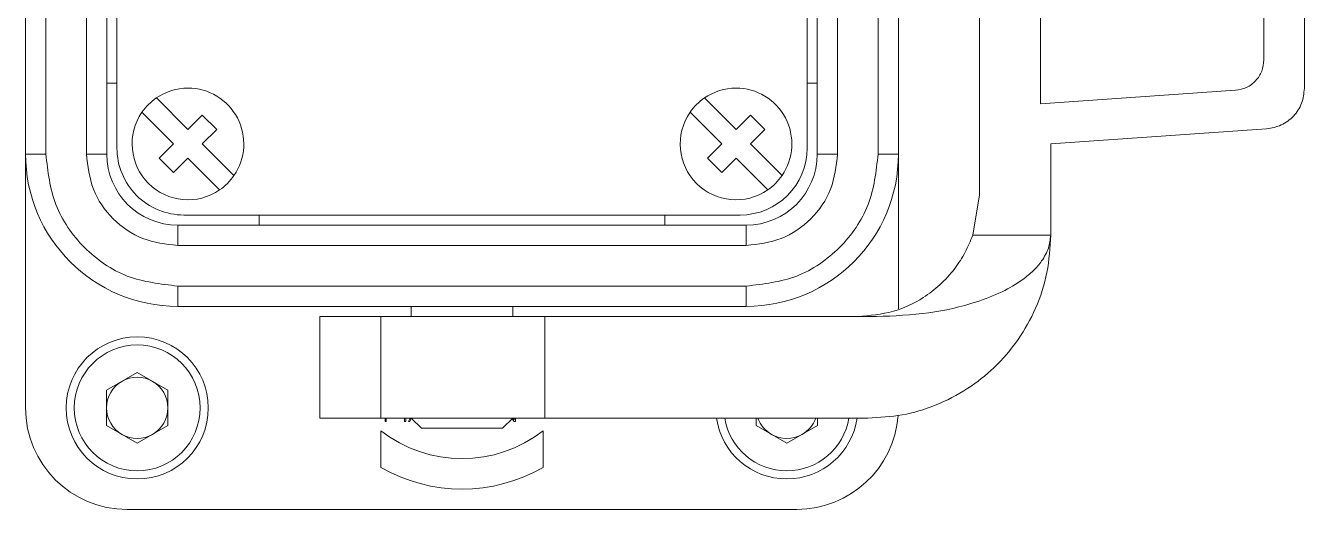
# Model space of a CAD drawing. Extents: x 4137 to 28680, y 2446 to 6814.
# Drawn here: x 10351.8 to 10414.8, y 4816.6 to 4840.4 of the extents above; entities that cross this region are included whole.
import ezdxf

# ---------------------------------------------------------------- set-up
doc = ezdxf.new("R2010")
doc.units = 0
doc.header["$LTSCALE"] = 0.5
doc.layers.get('0').update_dxf_attribs({"linetype": 'CONTINUOUS'})

msp = doc.modelspace()

# ---------------------------------------------------------------- linework, layer by layer
at = {"color": 7, "linetype": 'Continuous', "lineweight": 15}
for p, q in [((10398.829, 4832.091), (10398.829, 4881.091)), ((10398.829, 4832.091), (10398.829, 4881.091)), ((10351.829, 4834.091), (10351.829, 4879.091)), ((10351.829, 4834.091), (10351.829, 4879.091)), ((10352.829, 4834.091), (10352.829, 4879.091)), ((10352.829, 4834.091), (10352.829, 4879.091)), ((10354.829, 4879.091), (10354.829, 4834.091)), ((10354.829, 4879.091), (10354.829, 4834.091)), ((10355.829, 4879.091), (10355.829, 4834.091)), ((10355.829, 4879.091), (10355.829, 4834.091)), ((10356.33, 4878.79), (10356.33, 4834.39)), ((10356.33, 4878.79), (10356.33, 4834.39)), ((10390.33, 4834.39), (10390.33, 4878.79)), ((10390.33, 4834.39), (10390.33, 4878.79)), ((10390.829, 4834.091), (10390.829, 4879.091)), ((10390.829, 4834.091), (10390.829, 4879.091)), ((10391.829, 4834.091), (10391.829, 4879.091)), ((10391.829, 4834.091), (10391.829, 4879.091)), ((10393.829, 4879.091), (10393.829, 4834.091)), ((10393.829, 4879.091), (10393.829, 4834.091)), ((10394.829, 4879.091), (10394.829, 4834.091)), ((10394.829, 4879.091), (10394.829, 4834.091)), ((10401.829, 4836.561), (10401.829, 4876.621)), ((10401.829, 4836.561), (10401.829, 4876.621)), ((10414.829, 4837.33), (10414.829, 4875.852)), ((10414.829, 4837.33), (10414.829, 4875.852)), ((10412.829, 4874.453), (10412.829, 4838.729)), ((10412.829, 4874.453), (10412.829, 4838.729)), ((10390.33, 4834.39), (10390.33, 4841.69)), ((10390.33, 4834.39), (10390.33, 4841.69)), ((10355.829, 4837.591), (10356.33, 4837.591)), ((10355.829, 4837.591), (10356.33, 4837.591)), ((10390.829, 4837.591), (10390.33, 4837.591)), ((10390.829, 4837.591), (10390.33, 4837.591)), ((10411.434, 4837.232), (10401.829, 4836.561)), ((10411.434, 4837.232), (10401.829, 4836.561)), ((10358.271, 4836.856), (10359.829, 4835.298)), ((10358.271, 4836.856), (10359.829, 4835.298)), ((10385.271, 4836.856), (10386.829, 4835.298)), ((10385.271, 4836.856), (10386.829, 4835.298)), ((10359.122, 4834.591), (10357.564, 4836.149)), ((10359.122, 4834.591), (10357.564, 4836.149)), ((10359.829, 4835.298), (10360.536, 4836.005)), ((10359.829, 4835.298), (10360.536, 4836.005)), ((10360.536, 4836.005), (10361.243, 4835.298)), ((10360.536, 4836.005), (10361.243, 4835.298)), ((10386.122, 4834.591), (10384.564, 4836.149)), ((10386.122, 4834.591), (10384.564, 4836.149)), ((10386.829, 4835.298), (10387.536, 4836.005)), ((10386.829, 4835.298), (10387.536, 4836.005)), ((10387.536, 4836.005), (10388.243, 4835.298)), ((10387.536, 4836.005), (10388.243, 4835.298)), ((10361.243, 4835.298), (10360.536, 4834.591)), ((10361.243, 4835.298), (10360.536, 4834.591)), ((10388.243, 4835.298), (10387.536, 4834.591)), ((10388.243, 4835.298), (10387.536, 4834.591)), ((10402.329, 4834.591), (10412.969, 4835.335)), ((10402.329, 4834.591), (10412.969, 4835.335)), ((10351.829, 4834.091), (10352.829, 4834.091)), ((10351.829, 4834.091), (10351.829, 4821.591)), ((10351.829, 4834.091), (10352.829, 4834.091)), ((10351.829, 4834.091), (10351.829, 4821.591)), ((10354.829, 4834.091), (10355.829, 4834.091)), ((10354.829, 4834.091), (10355.829, 4834.091)), ((10358.415, 4833.884), (10359.122, 4834.591)), ((10358.415, 4833.884), (10359.122, 4834.591)), ((10360.536, 4834.591), (10362.095, 4833.032)), ((10360.536, 4834.591), (10362.095, 4833.032)), ((10385.415, 4833.884), (10386.122, 4834.591)), ((10385.415, 4833.884), (10386.122, 4834.591)), ((10387.536, 4834.591), (10389.095, 4833.032)), ((10387.536, 4834.591), (10389.095, 4833.032)), ((10390.33, 4834.39), (10390.33, 4834.39)), ((10390.33, 4834.39), (10390.33, 4834.39)), ((10391.829, 4834.091), (10390.829, 4834.091)), ((10391.829, 4834.091), (10390.829, 4834.091)), ((10393.829, 4834.091), (10394.829, 4834.091)), ((10393.829, 4834.091), (10394.829, 4834.091)), ((10394.829, 4826.467), (10394.829, 4834.091)), ((10394.829, 4826.467), (10394.829, 4834.091)), ((10402.329, 4830.091), (10402.329, 4834.591)), ((10402.329, 4830.091), (10402.329, 4834.591)), ((10359.122, 4833.176), (10358.415, 4833.884)), ((10359.122, 4833.176), (10358.415, 4833.884)), ((10359.829, 4833.884), (10359.122, 4833.176)), ((10359.829, 4833.884), (10359.122, 4833.176)), ((10361.388, 4832.325), (10359.829, 4833.884)), ((10361.388, 4832.325), (10359.829, 4833.884)), ((10386.122, 4833.176), (10385.415, 4833.884)), ((10386.122, 4833.176), (10385.415, 4833.884)), ((10386.829, 4833.884), (10386.122, 4833.176)), ((10386.829, 4833.884), (10386.122, 4833.176)), ((10388.388, 4832.325), (10386.829, 4833.884)), ((10388.388, 4832.325), (10386.829, 4833.884)), ((10357.296, 4832.057), (10357.297, 4832.056)), ((10357.296, 4832.057), (10357.297, 4832.056)), ((10398.486, 4830.091), (10398.829, 4832.091)), ((10398.486, 4830.091), (10398.829, 4832.091)), ((10359.63, 4831.09), (10387.03, 4831.09)), ((10359.63, 4831.09), (10387.03, 4831.09)), ((10359.63, 4831.09), (10387.03, 4831.09)), ((10359.63, 4831.09), (10387.03, 4831.09)), ((10363.329, 4830.591), (10363.329, 4831.09)), ((10363.329, 4830.591), (10363.329, 4831.09)), ((10383.329, 4831.09), (10383.329, 4830.591)), ((10383.329, 4831.09), (10383.329, 4830.591)), ((10387.03, 4831.09), (10387.03, 4831.09)), ((10387.03, 4831.09), (10387.03, 4831.09)), ((10359.329, 4830.591), (10359.329, 4829.591)), ((10359.329, 4830.591), (10387.329, 4830.591)), ((10359.329, 4830.591), (10359.329, 4829.591)), ((10359.329, 4830.591), (10387.329, 4830.591)), ((10387.329, 4829.591), (10387.329, 4830.591)), ((10387.329, 4829.591), (10387.329, 4830.591)), ((10359.329, 4829.591), (10387.329, 4829.591)), ((10359.329, 4829.591), (10387.329, 4829.591)), ((10402.329, 4830.091), (10398.488, 4830.091)), ((10402.329, 4830.091), (10398.488, 4830.091)), ((10387.329, 4827.591), (10359.329, 4827.591)), ((10359.329, 4826.591), (10359.329, 4827.591)), ((10387.329, 4827.591), (10359.329, 4827.591)), ((10359.329, 4826.591), (10359.329, 4827.591)), ((10387.329, 4827.591), (10387.329, 4826.591)), ((10387.329, 4827.591), (10387.329, 4826.591)), ((10387.329, 4826.591), (10359.329, 4826.591)), ((10387.329, 4826.591), (10359.329, 4826.591)), ((10370.829, 4826.591), (10370.829, 4826.091)), ((10370.829, 4826.591), (10370.829, 4826.091)), ((10375.829, 4826.091), (10375.829, 4826.591)), ((10375.829, 4826.091), (10375.829, 4826.591)), ((10366.329, 4826.096), (10366.329, 4826.091)), ((10366.329, 4826.096), (10366.329, 4826.091)), ((10366.329, 4826.091), (10366.329, 4821.091)), ((10366.329, 4826.091), (10366.329, 4821.091)), ((10369.329, 4826.091), (10369.329, 4821.091)), ((10369.329, 4826.091), (10377.409, 4826.091)), ((10369.329, 4826.091), (10369.329, 4821.091)), ((10369.329, 4826.091), (10377.409, 4826.091)), ((10377.409, 4826.091), (10377.409, 4821.091)), ((10377.409, 4826.091), (10393.751, 4826.091)), ((10377.409, 4826.091), (10377.409, 4821.091)), ((10377.409, 4826.091), (10393.751, 4826.091)), ((10357.329, 4823.334), (10355.819, 4822.462)), ((10357.329, 4823.334), (10355.819, 4822.462)), ((10357.329, 4823.334), (10358.839, 4822.462)), ((10357.329, 4823.334), (10358.839, 4822.462)), ((10355.819, 4822.462), (10355.819, 4820.719)), ((10355.819, 4822.462), (10355.819, 4820.719)), ((10358.839, 4820.719), (10358.839, 4822.462)), ((10358.839, 4820.719), (10358.839, 4822.462)), ((10366.329, 4821.091), (10366.329, 4821.086)), ((10366.329, 4821.091), (10366.329, 4821.086)), ((10369.329, 4821.091), (10377.409, 4821.091)), ((10369.329, 4821.091), (10377.409, 4821.091)), ((10369.539, 4820.916), (10369.539, 4821.091)), ((10369.539, 4820.916), (10369.539, 4821.091)), ((10369.599, 4820.916), (10369.539, 4820.916)), ((10369.599, 4820.916), (10369.539, 4820.916)), ((10369.599, 4821.091), (10369.599, 4820.916)), ((10369.599, 4821.091), (10369.599, 4820.916)), ((10370.503, 4820.916), (10370.503, 4821.091)), ((10370.503, 4820.916), (10370.503, 4821.091)), ((10370.563, 4820.916), (10370.503, 4820.916)), ((10370.563, 4820.916), (10370.503, 4820.916)), ((10370.563, 4821.091), (10370.563, 4820.916)), ((10370.563, 4821.091), (10370.563, 4820.916)), ((10370.693, 4820.916), (10370.768, 4821.091)), ((10370.693, 4820.916), (10370.768, 4821.091)), ((10370.758, 4820.916), (10370.693, 4820.916)), ((10370.758, 4820.916), (10370.693, 4820.916)), ((10370.832, 4821.088), (10370.758, 4820.916)), ((10370.832, 4821.088), (10370.758, 4820.916)), ((10370.829, 4821.091), (10371.334, 4820.586)), ((10370.829, 4821.091), (10371.334, 4820.586)), ((10375.324, 4820.586), (10375.829, 4821.091)), ((10375.324, 4820.586), (10375.829, 4821.091)), ((10375.896, 4820.916), (10375.795, 4821.057)), ((10375.896, 4820.916), (10375.795, 4821.057)), ((10375.845, 4821.091), (10375.903, 4821.009)), ((10375.845, 4821.091), (10375.903, 4821.009)), ((10375.963, 4820.916), (10375.896, 4820.916)), ((10375.963, 4820.916), (10375.896, 4820.916)), ((10375.903, 4821.009), (10375.903, 4821.091)), ((10375.903, 4821.009), (10375.903, 4821.091)), ((10375.963, 4821.091), (10375.963, 4820.916)), ((10375.963, 4821.091), (10375.963, 4820.916)), ((10377.409, 4821.091), (10393.329, 4821.091)), ((10377.409, 4821.091), (10393.329, 4821.091)), ((10387.819, 4821.091), (10387.819, 4820.719)), ((10387.819, 4821.091), (10387.819, 4820.719)), ((10390.839, 4820.719), (10390.839, 4821.091)), ((10390.839, 4820.719), (10390.839, 4821.091)), ((10357.329, 4819.847), (10355.819, 4820.719)), ((10357.329, 4819.847), (10355.819, 4820.719)), ((10358.839, 4820.719), (10357.329, 4819.847)), ((10358.839, 4820.719), (10357.329, 4819.847)), ((10369.329, 4818.663), (10369.329, 4820.467)), ((10369.329, 4818.663), (10369.329, 4820.467)), ((10377.329, 4820.467), (10377.329, 4818.663)), ((10377.329, 4820.467), (10377.329, 4818.663)), ((10389.329, 4819.847), (10387.819, 4820.719)), ((10389.329, 4819.847), (10387.819, 4820.719)), ((10390.839, 4820.719), (10389.329, 4819.847)), ((10390.839, 4820.719), (10389.329, 4819.847)), ((10356.829, 4816.591), (10389.829, 4816.591)), ((10356.829, 4816.591), (10389.829, 4816.591))]:
    msp.add_line(p, q, dxfattribs=at)
at = {"color": 8, "linetype": 'Continuous', "lineweight": 15}
msp.add_line((10359.63, 4831.09), (10359.63, 4831.09), dxfattribs=at)
msp.add_line((10359.63, 4831.09), (10359.63, 4831.09), dxfattribs=at)
at = {"color": 7, "linetype": 'Continuous', "lineweight": 15}
for radius in [3.5, 3.5, 3.1, 3.1]:
    msp.add_circle((10357.329, 4821.591), radius, dxfattribs=at)
for centre, radius, start, end in [((10359.829, 4834.591), 2.75, 90, 124.52432), ((10359.829, 4834.591), 2.75, 90, 124.52432), ((10359.829, 4834.591), 2.75, 325.47568, 90), ((10359.829, 4834.591), 2.75, 325.47568, 90), ((10386.829, 4834.591), 2.75, 90, 124.52432), ((10386.829, 4834.591), 2.75, 90, 124.52432), ((10386.829, 4834.591), 2.75, 325.47568, 90), ((10386.829, 4834.591), 2.75, 325.47568, 90), ((10359.829, 4834.591), 2.75, 124.52432, 145.47568), ((10359.829, 4834.591), 2.75, 124.52432, 145.47568), ((10386.829, 4834.591), 2.75, 124.52432, 145.47568), ((10386.829, 4834.591), 2.75, 124.52432, 145.47568), ((10359.829, 4834.591), 2.75, 145.47568, 304.52432), ((10359.829, 4834.591), 2.75, 145.47568, 304.52432), ((10386.829, 4834.591), 2.75, 145.47568, 304.52432), ((10386.829, 4834.591), 2.75, 145.47568, 304.52432), ((10359.329, 4834.091), 7.5, 180, 270), ((10359.329, 4834.091), 7.5, 180, 270), ((10359.329, 4834.091), 3.5, 180, 270), ((10359.329, 4834.091), 3.5, 180, 270), ((10359.63, 4834.39), 3.3, 180.00002, 270.00004), ((10359.63, 4834.39), 3.3, 180.00002, 270.00004), ((10387.03, 4834.39), 3.3, 269.99999, 359.99995), ((10387.03, 4834.39), 3.3, 270, 359.99994), ((10387.03, 4834.39), 3.3, 269.99999, 359.99995), ((10387.03, 4834.39), 3.3, 270, 359.99994), ((10387.329, 4834.091), 7.5, 270, 0), ((10387.329, 4834.091), 3.5, 270, 0), ((10387.329, 4834.091), 7.5, 270, 0), ((10387.329, 4834.091), 3.5, 270, 0), ((10359.829, 4834.591), 2.75, 304.52432, 325.47568), ((10359.829, 4834.591), 2.75, 304.52432, 325.47568), ((10386.829, 4834.591), 2.75, 304.52432, 325.47568), ((10386.829, 4834.591), 2.75, 304.52432, 325.47568), ((10359.63, 4834.39), 3.3, 224.99887, 269.99999), ((10359.63, 4834.39), 3.3, 224.99887, 269.99999), ((10357.329, 4821.591), 1.51, 120, 180), ((10357.329, 4821.591), 1.51, 120, 180), ((10357.329, 4821.591), 1.51, 60, 120), ((10357.329, 4821.591), 1.51, 60, 120), ((10357.329, 4821.591), 1.51, 0, 60), ((10357.329, 4821.591), 1.51, 0, 60), ((10356.829, 4821.591), 5, 180, 270), ((10356.829, 4821.591), 5, 180, 270), ((10357.329, 4821.591), 1.51, 180, 240), ((10357.329, 4821.591), 1.51, 180, 240), ((10357.329, 4821.591), 1.51, 300, 0), ((10357.329, 4821.591), 1.51, 300, 0), ((10389.329, 4821.591), 3.5, 188.21321, 351.78679), ((10389.329, 4821.591), 3.5, 188.21321, 351.78679), ((10389.329, 4821.591), 1.51, 199.33712, 240), ((10389.329, 4821.591), 1.51, 199.33712, 240), ((10389.829, 4821.591), 5, 270, 355.70756), ((10389.829, 4821.591), 5, 270, 355.70756), ((10389.329, 4821.591), 1.51, 300, 340.66288), ((10389.329, 4821.591), 1.51, 300, 340.66288), ((10357.329, 4821.591), 1.51, 240, 300), ((10357.329, 4821.591), 1.51, 240, 300), ((10373.329, 4825.591), 6.5, 232.0204, 307.98035), ((10373.329, 4825.591), 6.5, 232.0204, 307.98035), ((10389.329, 4821.591), 1.51, 240, 300), ((10389.329, 4821.591), 1.51, 240, 300), ((10373.329, 4825.591), 8, 240.00025, 300.00064), ((10373.329, 4825.591), 8, 240.00025, 300.00064)]:
    msp.add_arc(centre, radius, start, end, dxfattribs=at)
at = {"color": 8, "linetype": 'Continuous', "lineweight": 15}
msp.add_arc((10389.329, 4821.591), 3.1, 189.2818, 350.7182, dxfattribs=at)
msp.add_arc((10389.329, 4821.591), 3.1, 189.2818, 350.7182, dxfattribs=at)
at = {"color": 7, "linetype": 'Continuous', "lineweight": 15}
for points, knots in [([(10412.829, 4838.729), (10412.809, 4838.541), (10412.768, 4838.165), (10412.45, 4837.684), (10411.992, 4837.333), (10411.62, 4837.266), (10411.434, 4837.232)], [0, 0, 0, 0, 0.249999, 0.5, 0.749999, 1, 1, 1, 1]), ([(10412.829, 4838.729), (10412.809, 4838.541), (10412.768, 4838.165), (10412.45, 4837.684), (10411.992, 4837.333), (10411.62, 4837.266), (10411.434, 4837.232)], [0, 0, 0, 0, 0.249999, 0.5, 0.749999, 1, 1, 1, 1]), ([(10412.969, 4835.335), (10413.217, 4835.379), (10413.712, 4835.469), (10414.323, 4835.937), (10414.747, 4836.578), (10414.802, 4837.079), (10414.829, 4837.33)], [0, 0, 0, 0, 0.25, 0.499999, 0.75, 1, 1, 1, 1]), ([(10412.969, 4835.335), (10413.217, 4835.379), (10413.712, 4835.469), (10414.323, 4835.937), (10414.747, 4836.578), (10414.802, 4837.079), (10414.829, 4837.33)], [0, 0, 0, 0, 0.25, 0.499999, 0.75, 1, 1, 1, 1]), ([(10359.329, 4827.591), (10358.478, 4827.688), (10356.774, 4827.884), (10354.626, 4829.387), (10353.122, 4831.535), (10352.927, 4833.239), (10352.829, 4834.091)], [0, 0, 0, 0, 0.25, 0.4999998, 0.7499998, 1, 1, 1, 1]), ([(10359.329, 4827.591), (10358.478, 4827.688), (10356.774, 4827.884), (10354.626, 4829.387), (10353.122, 4831.535), (10352.927, 4833.239), (10352.829, 4834.091)], [0, 0, 0, 0, 0.25, 0.4999998, 0.7499998, 1, 1, 1, 1]), ([(10354.829, 4834.091), (10354.897, 4833.501), (10355.032, 4832.322), (10356.073, 4830.834), (10357.56, 4829.794), (10358.74, 4829.658), (10359.329, 4829.591)], [0, 0, 0, 0, 0.25, 0.4999999, 0.7499998, 1, 1, 1, 1]), ([(10354.829, 4834.091), (10354.897, 4833.501), (10355.032, 4832.322), (10356.073, 4830.834), (10357.56, 4829.794), (10358.74, 4829.658), (10359.329, 4829.591)], [0, 0, 0, 0, 0.25, 0.4999999, 0.7499998, 1, 1, 1, 1]), ([(10393.829, 4834.091), (10393.732, 4833.239), (10393.536, 4831.535), (10392.033, 4829.387), (10389.884, 4827.884), (10388.181, 4827.688), (10387.329, 4827.591)], [0, 0, 0, 0, 0.25, 0.5, 0.75, 1, 1, 1, 1]), ([(10391.829, 4834.091), (10391.762, 4833.501), (10391.626, 4832.322), (10390.586, 4830.834), (10389.098, 4829.794), (10387.919, 4829.658), (10387.329, 4829.591)], [0, 0, 0, 0, 0.25, 0.5, 0.75, 1, 1, 1, 1]), ([(10393.829, 4834.091), (10393.732, 4833.239), (10393.536, 4831.535), (10392.033, 4829.387), (10389.884, 4827.884), (10388.181, 4827.688), (10387.329, 4827.591)], [0, 0, 0, 0, 0.25, 0.5, 0.75, 1, 1, 1, 1]), ([(10391.829, 4834.091), (10391.762, 4833.501), (10391.626, 4832.322), (10390.586, 4830.834), (10389.098, 4829.794), (10387.919, 4829.658), (10387.329, 4829.591)], [0, 0, 0, 0, 0.25, 0.5, 0.75, 1, 1, 1, 1]), ([(10392.829, 4826.091), (10393.415, 4826.139), (10394.51, 4826.229), (10396.172, 4826.999), (10397.375, 4828.067), (10398.134, 4829.221), (10398.373, 4829.811), (10398.486, 4830.091)], [0, 0, 0, 0, 0.267419, 0.500223, 0.77668, 0.893832, 1, 1, 1, 1]), ([(10392.829, 4826.091), (10393.415, 4826.139), (10394.51, 4826.229), (10396.172, 4826.999), (10397.375, 4828.067), (10398.134, 4829.221), (10398.373, 4829.811), (10398.486, 4830.091)], [0, 0, 0, 0, 0.267419, 0.500223, 0.77668, 0.893832, 1, 1, 1, 1]), ([(10393.329, 4821.091), (10393.893, 4821.12), (10395.017, 4821.18), (10396.685, 4821.683), (10398.218, 4822.467), (10399.608, 4823.565), (10400.753, 4824.895), (10401.641, 4826.492), (10402.219, 4828.238), (10402.293, 4829.478), (10402.329, 4830.091)], [0, 0, 0, 0, 0.125442, 0.250088, 0.382533, 0.500071, 0.629263, 0.750161, 0.876453, 1, 1, 1, 1]), ([(10393.329, 4821.091), (10393.893, 4821.12), (10395.017, 4821.18), (10396.685, 4821.683), (10398.218, 4822.467), (10399.608, 4823.565), (10400.753, 4824.895), (10401.641, 4826.492), (10402.219, 4828.238), (10402.293, 4829.478), (10402.329, 4830.091)], [0, 0, 0, 0, 0.125442, 0.250088, 0.382533, 0.500071, 0.629263, 0.750161, 0.876453, 1, 1, 1, 1]), ([(10402.329, 4830.091), (10402.306, 4829.877), (10402.27, 4829.545), (10402.078, 4829.134), (10401.845, 4828.752), (10401.474, 4828.326), (10400.828, 4827.797), (10399.891, 4827.258), (10398.349, 4826.666), (10396.277, 4826.184), (10394.614, 4826.123), (10393.751, 4826.091)], [0, 0, 0, 0, 0.05805, 0.090046, 0.125012, 0.183595, 0.250017, 0.366367, 0.49998, 0.740569, 1, 1, 1, 1]), ([(10402.329, 4830.091), (10402.306, 4829.877), (10402.27, 4829.545), (10402.078, 4829.134), (10401.845, 4828.752), (10401.474, 4828.326), (10400.828, 4827.797), (10399.891, 4827.258), (10398.349, 4826.666), (10396.277, 4826.184), (10394.614, 4826.123), (10393.751, 4826.091)], [0, 0, 0, 0, 0.05805, 0.090046, 0.125012, 0.183595, 0.250017, 0.366367, 0.49998, 0.740569, 1, 1, 1, 1]), ([(10366.329, 4826.091), (10366.374, 4826.091), (10366.465, 4826.091), (10367.158, 4826.091), (10368.15, 4826.091), (10368.936, 4826.091), (10369.329, 4826.091)], [0, 0, 0, 0, 0.249999, 0.5, 0.75, 1, 1, 1, 1]), ([(10366.329, 4826.091), (10366.374, 4826.091), (10366.465, 4826.091), (10367.158, 4826.091), (10368.15, 4826.091), (10368.936, 4826.091), (10369.329, 4826.091)], [0, 0, 0, 0, 0.249999, 0.5, 0.75, 1, 1, 1, 1]), ([(10366.329, 4821.091), (10366.374, 4821.091), (10366.465, 4821.091), (10367.158, 4821.091), (10368.15, 4821.091), (10368.936, 4821.091), (10369.329, 4821.091)], [0, 0, 0, 0, 0.249999, 0.5, 0.75, 1, 1, 1, 1]), ([(10366.329, 4821.091), (10366.374, 4821.091), (10366.465, 4821.091), (10367.158, 4821.091), (10368.15, 4821.091), (10368.936, 4821.091), (10369.329, 4821.091)], [0, 0, 0, 0, 0.249999, 0.5, 0.75, 1, 1, 1, 1]), ([(10371.329, 4820.591), (10371.359, 4820.591), (10371.419, 4820.591), (10371.882, 4820.591), (10372.543, 4820.591), (10373.329, 4820.591), (10374.115, 4820.591), (10374.777, 4820.591), (10375.239, 4820.591), (10375.299, 4820.591), (10375.329, 4820.591)], [0, 0, 0, 0, 0.125, 0.25, 0.375, 0.5, 0.625, 0.75, 0.875, 1, 1, 1, 1]), ([(10371.329, 4820.591), (10371.359, 4820.591), (10371.419, 4820.591), (10371.882, 4820.591), (10372.543, 4820.591), (10373.329, 4820.591), (10374.115, 4820.591), (10374.777, 4820.591), (10375.239, 4820.591), (10375.299, 4820.591), (10375.329, 4820.591)], [0, 0, 0, 0, 0.125, 0.25, 0.375, 0.5, 0.625, 0.75, 0.875, 1, 1, 1, 1])]:
    msp.add_open_spline(points, degree=3, knots=knots, dxfattribs=at)

doc.saveas('drawing.dxf')
